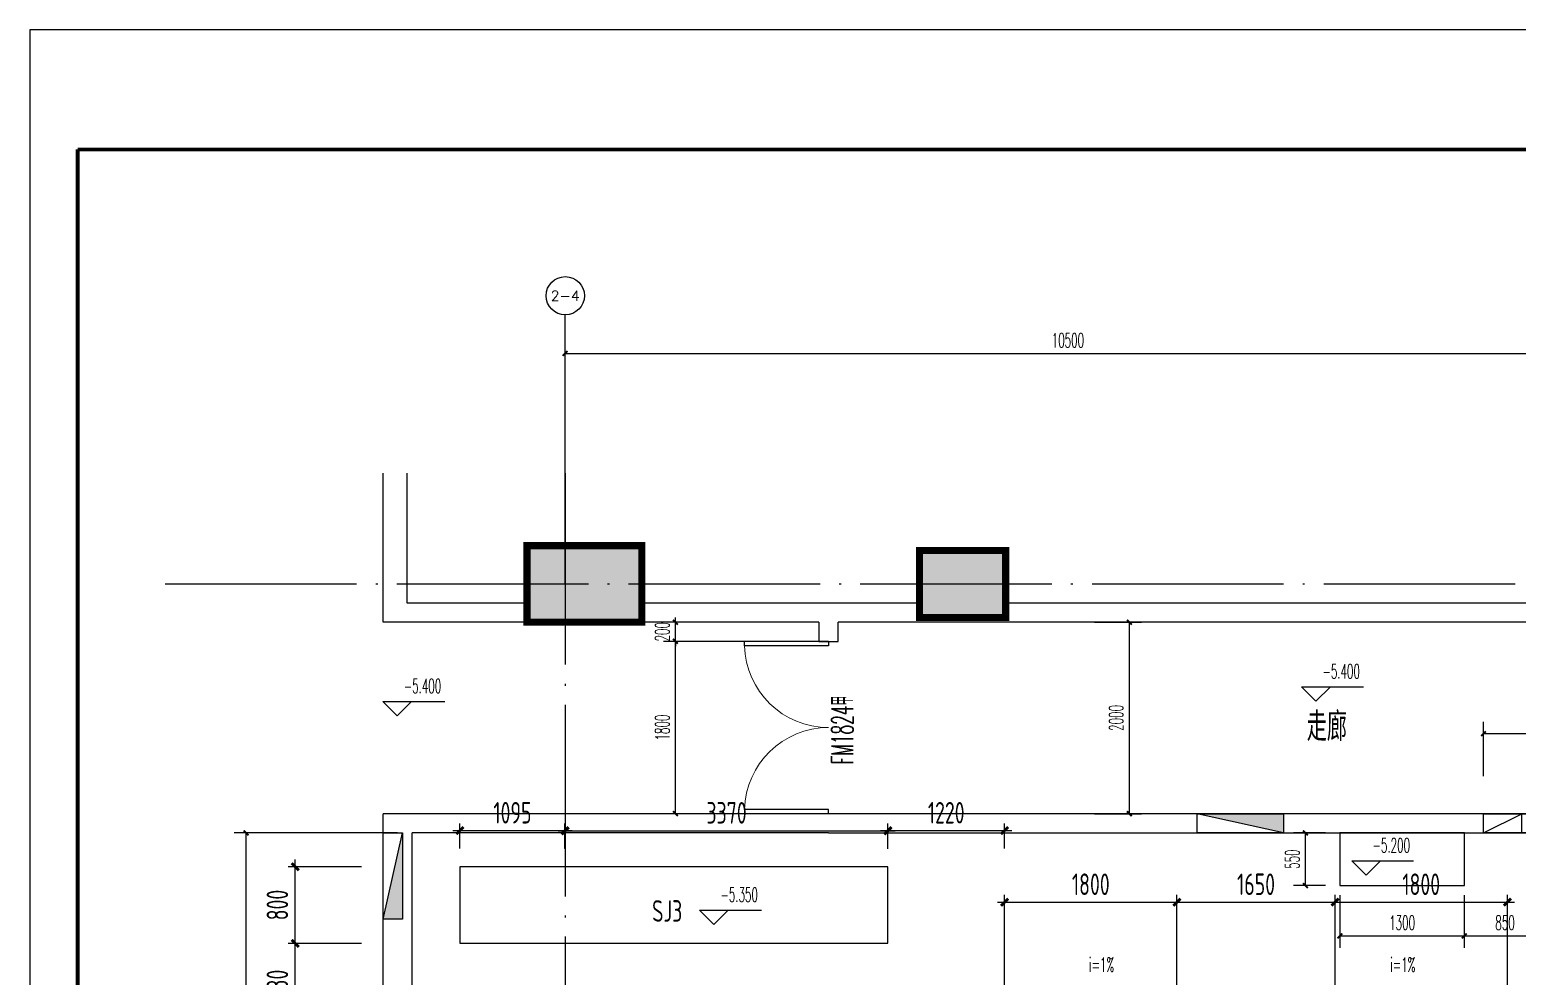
# Model space of a CAD drawing. Extents: x 917265 to 982035, y 334257 to 376307.
# Drawn here: x 952335 to 967870, y 366421 to 376307 of the extents above; entities that cross this region are included whole.
import ezdxf
from ezdxf.enums import TextEntityAlignment as Align

# ---------------------------------------------------------------- set-up
doc = ezdxf.new("R2010")
doc.units = 0
doc.header["$LTSCALE"] = 1000
doc.linetypes.add('DOTE', pattern=[2.42, 2, -0.2, 0.02, -0.2])
for name, color, linetype in [('150文字', 7, 'Continuous'), ('ACS_COM', 7, 'Continuous'), ('AXIS', 3, 'Continuous'), ('AXIS_TEXT', 7, 'Continuous'), ('C_BLOCK_', 7, 'Continuous'), ('COLU', 7, 'Continuous'), ('COLUMN', 9, 'Continuous'), ('DIM_ELEV', 3, 'Continuous'), ('DOTE', 1, 'Continuous'), ('PUB_DIM', 3, 'Continuous'), ('PUB_HATCH', 8, 'Continuous'), ('PUB_TEXT', 7, 'Continuous'), ('PUB_TITLE', 4, 'Continuous'), ('WALL', 255, 'Continuous'), ('WINDOW', 2, 'Continuous'), ('消火栓', 6, 'Continuous'), ('设备基础及留洞', 7, 'Continuous')]:
    doc.layers.add(name, color=color, linetype=linetype)
doc.styles.add('_TCH_AXIS', font='COMPLEX', dxfattribs={"bigfont": 'GBCBIG'})
doc.styles.add('_TCH_DIM', font='SIMPLEX.shx', dxfattribs={"width": 0.75, "bigfont": 'GBCBIG.shx'})
doc.styles.add('_TCH_DIM_T3', font='SIMPLEX.shx', dxfattribs={"width": 0.529412, "bigfont": 'GBCBIG.shx'})
doc.styles.add('BZTK_仿宋GB2312', font='SIMFANG_0.TTF', dxfattribs={"width": 0.75})
doc.styles.add('HZS', font='fszk.shx', dxfattribs={"width": 0.7, "bigfont": 'hztxt.shx'})
doc.styles.add('TSSD_DIMENSION_T3', font='Tssdeng.shx', dxfattribs={"width": 0.7, "bigfont": 'hztxt.shx'})
doc.styles.add('TSSD_Rein', font='Tssdeng.shx', dxfattribs={"width": 0.7, "bigfont": 'hztxt.shx'})
doc.dimstyles.new('_TCH_ARCH&&50', dxfattribs={"dimtxt": 148.75, "dimasz": 50, "dimexe": 125, "dimexo": 150, "dimgap": 63.125, "dimtad": 1, "dimdec": 0, "dimzin": 0, "dimdsep": 46, "dimtxsty": '_TCH_DIM_T3', "dimblk": 'ARCHTICK', "dimcen": 0.09, "dimclrt": 7, "dimazin": 2, "dimtfac": 1, "dimtdec": 0, "dimtix": 1, "dimtmove": 2, "dimatfit": 3, "dimfxl": 1, "dimtolj": 1, "dimtzin": 0, "dimarcsym": 0})
doc.dimstyles.new('TSSD_150_150$TCH&&50', dxfattribs={"dimtxt": 225, "dimasz": 75, "dimexe": 75, "dimexo": 187.5, "dimgap": 75, "dimtad": 1, "dimdec": 0, "dimzin": 0, "dimdsep": 46, "dimtxsty": 'TSSD_DIMENSION_T3', "dimblk": 'ARCHTICK', "dimcen": 0, "dimdle": 75, "dimclrt": 7, "dimadec": 0, "dimazin": 0, "dimtfac": 1, "dimtdec": 0, "dimtix": 1, "dimtmove": 2, "dimatfit": 3, "dimfxl": 1, "dimtolj": 1, "dimtzin": 0, "dimarcsym": 0})

# ---------------------------------------------------------------- blocks, each defined once
blk = doc.blocks.new('消火栓')
at = {"layer": '消火栓'}
blk.add_hatch(color=256, dxfattribs=at).paths.add_polyline_path([(743316, -12254), (742416, -12254), (742416, -12454)])
blk.add_line((742416, -12454), (743316, -12254), dxfattribs=at)
blk.add_lwpolyline([(742416, -12454), (743316, -12454), (743316, -12254), (742416, -12254)], close=True, dxfattribs=at)
blk = doc.blocks.new('$DorLib2D$00000002')
for p, q in [((-0.5, 0), (-0.5, 0.4875)), ((-0.475, 0.4875), (-0.5, 0.4875)), ((-0.475, 0), (-0.475, 0.4875)), ((0.475, 0), (0.475, 0.4875)), ((0.475, 0.4875), (0.5, 0.4875)), ((0.5, 0), (0.5, 0.4875)), ((-0.5, 0), (-0.475, 0)), ((0.5, 0), (0.475, 0))]:
    blk.add_line(p, q)
at = {"lineweight": 13}
for centre, start, end in [((-0.4875, 0), 0, 88.53072), ((0.4875, 0), 91.46928, 180)]:
    blk.add_arc(centre, 0.4875, start, end, dxfattribs=at)
blk = doc.blocks.new('_ArchTick')
at = {"color": 0, "linetype": 'ByBlock', "const_width": 0.4}
blk.add_lwpolyline([(-0.5, -0.5), (0.5, 0.5)], dxfattribs=at)
blk = doc.blocks.new('*D140')
at = {"layer": 'Defpoints', "color": 0, "transparency": 16777216}
for p in [(14031, 21933), (12231, 20813), (14031, 20813)]:
    blk.add_point(p, dxfattribs=at)
at = {"layer": '设备基础及留洞', "color": 0, "lineweight": -2, "transparency": 16777216}
for p, q in [((12156, 21933), (14106, 21933)), ((12231, 21000), (12231, 22008)), ((14031, 21000), (14031, 22008))]:
    blk.add_line(p, q, dxfattribs=at)
at = {"layer": '设备基础及留洞', "color": 0, "lineweight": -2, "transparency": 16777216, "xscale": 75, "yscale": 75, "zscale": 75, "rotation": 180}
blk.add_blockref('_ArchTick', (12231, 21933), dxfattribs=at)
at = {"layer": '设备基础及留洞', "color": 0, "lineweight": -2, "transparency": 16777216, "xscale": 75, "yscale": 75, "zscale": 75}
blk.add_blockref('_ArchTick', (14031, 21933), dxfattribs=at)
at = {"layer": '设备基础及留洞', "color": 7, "transparency": 16777216, "insert": (13131, 22120), "char_height": 225, "attachment_point": 5, "style": 'TSSD_DIMENSION_T3'}
blk.add_mtext('\\A1;1800', dxfattribs=at)
blk = doc.blocks.new('*D141')
at = {"layer": 'Defpoints', "color": 0, "transparency": 16777216}
for p in [(12231, 21933), (10580, 21560), (12231, 21560)]:
    blk.add_point(p, dxfattribs=at)
at = {"layer": '设备基础及留洞', "color": 0, "lineweight": -2, "transparency": 16777216}
for p, q in [((10505, 21933), (12306, 21933)), ((10580, 21747), (10580, 22008)), ((12231, 21747), (12231, 22008))]:
    blk.add_line(p, q, dxfattribs=at)
at = {"layer": '设备基础及留洞', "color": 0, "lineweight": -2, "transparency": 16777216, "xscale": 75, "yscale": 75, "zscale": 75, "rotation": 180}
blk.add_blockref('_ArchTick', (10580, 21933), dxfattribs=at)
at = {"layer": '设备基础及留洞', "color": 0, "lineweight": -2, "transparency": 16777216, "xscale": 75, "yscale": 75, "zscale": 75}
blk.add_blockref('_ArchTick', (12231, 21933), dxfattribs=at)
at = {"layer": '设备基础及留洞', "color": 7, "transparency": 16777216, "insert": (11406, 22120), "char_height": 225, "attachment_point": 5, "style": 'TSSD_DIMENSION_T3'}
blk.add_mtext('\\A1;1650', dxfattribs=at)
blk = doc.blocks.new('*D142')
at = {"layer": 'Defpoints', "color": 0, "transparency": 16777216}
for p in [(10580, 21933), (8780, 20813), (10580, 20813)]:
    blk.add_point(p, dxfattribs=at)
at = {"layer": '设备基础及留洞', "color": 0, "lineweight": -2, "transparency": 16777216}
for p, q in [((8705, 21933), (10655, 21933)), ((8780, 21000), (8780, 22008)), ((10580, 21000), (10580, 22008))]:
    blk.add_line(p, q, dxfattribs=at)
at = {"layer": '设备基础及留洞', "color": 0, "lineweight": -2, "transparency": 16777216, "xscale": 75, "yscale": 75, "zscale": 75, "rotation": 180}
blk.add_blockref('_ArchTick', (8780, 21933), dxfattribs=at)
at = {"layer": '设备基础及留洞', "color": 0, "lineweight": -2, "transparency": 16777216, "xscale": 75, "yscale": 75, "zscale": 75}
blk.add_blockref('_ArchTick', (10580, 21933), dxfattribs=at)
at = {"layer": '设备基础及留洞', "color": 7, "transparency": 16777216, "insert": (9680, 22120), "char_height": 225, "attachment_point": 5, "style": 'TSSD_DIMENSION_T3'}
blk.add_mtext('\\A1;1800', dxfattribs=at)
blk = doc.blocks.new('*D143')
at = {"layer": 'Defpoints', "color": 0, "transparency": 16777216}
for p in [(8780, 22680), (7560, 22306), (8780, 22306)]:
    blk.add_point(p, dxfattribs=at)
at = {"layer": '设备基础及留洞', "color": 0, "lineweight": -2, "transparency": 16777216}
for p, q in [((7560, 22494), (7560, 22755)), ((8780, 22494), (8780, 22755)), ((7485, 22680), (8855, 22680))]:
    blk.add_line(p, q, dxfattribs=at)
at = {"layer": '设备基础及留洞', "color": 0, "lineweight": -2, "transparency": 16777216, "xscale": 75, "yscale": 75, "zscale": 75, "rotation": 180}
blk.add_blockref('_ArchTick', (7560, 22680), dxfattribs=at)
at = {"layer": '设备基础及留洞', "color": 0, "lineweight": -2, "transparency": 16777216, "xscale": 75, "yscale": 75, "zscale": 75}
blk.add_blockref('_ArchTick', (8780, 22680), dxfattribs=at)
at = {"layer": '设备基础及留洞', "color": 7, "transparency": 16777216, "insert": (8170, 22867), "char_height": 225, "attachment_point": 5, "style": 'TSSD_DIMENSION_T3'}
blk.add_mtext('\\A1;1220', dxfattribs=at)
blk = doc.blocks.new('*D144')
at = {"layer": 'Defpoints', "color": 0, "transparency": 16777216}
for p in [(7561, 22678), (4191, 22303), (7561, 22303)]:
    blk.add_point(p, dxfattribs=at)
at = {"layer": '设备基础及留洞', "color": 0, "lineweight": -2, "transparency": 16777216}
for p, q in [((4191, 22491), (4191, 22753)), ((7561, 22491), (7561, 22753)), ((4116, 22678), (7636, 22678))]:
    blk.add_line(p, q, dxfattribs=at)
at = {"layer": '设备基础及留洞', "color": 0, "lineweight": -2, "transparency": 16777216, "xscale": 75, "yscale": 75, "zscale": 75, "rotation": 180}
blk.add_blockref('_ArchTick', (4191, 22678), dxfattribs=at)
at = {"layer": '设备基础及留洞', "color": 0, "lineweight": -2, "transparency": 16777216, "xscale": 75, "yscale": 75, "zscale": 75}
blk.add_blockref('_ArchTick', (7561, 22678), dxfattribs=at)
at = {"layer": '设备基础及留洞', "color": 7, "transparency": 16777216, "insert": (5876, 22866), "char_height": 225, "attachment_point": 5, "style": 'TSSD_DIMENSION_T3'}
blk.add_mtext('\\A1;3370', dxfattribs=at)
blk = doc.blocks.new('*D145')
at = {"layer": 'Defpoints', "color": 0, "transparency": 16777216}
for p in [(4187, 22680), (3092, 22306), (4187, 22306)]:
    blk.add_point(p, dxfattribs=at)
at = {"layer": '设备基础及留洞', "color": 0, "lineweight": -2, "transparency": 16777216}
for p, q in [((3092, 22494), (3092, 22755)), ((4187, 22494), (4187, 22755)), ((3017, 22680), (4262, 22680))]:
    blk.add_line(p, q, dxfattribs=at)
at = {"layer": '设备基础及留洞', "color": 0, "lineweight": -2, "transparency": 16777216, "xscale": 75, "yscale": 75, "zscale": 75, "rotation": 180}
blk.add_blockref('_ArchTick', (3092, 22680), dxfattribs=at)
at = {"layer": '设备基础及留洞', "color": 0, "lineweight": -2, "transparency": 16777216, "xscale": 75, "yscale": 75, "zscale": 75}
blk.add_blockref('_ArchTick', (4187, 22680), dxfattribs=at)
at = {"layer": '设备基础及留洞', "color": 7, "transparency": 16777216, "insert": (3640, 22867), "char_height": 225, "attachment_point": 5, "style": 'TSSD_DIMENSION_T3'}
blk.add_mtext('\\A1;1095', dxfattribs=at)
blk = doc.blocks.new('*D159')
at = {"layer": 'Defpoints', "color": 0, "transparency": 16777216}
for p in [(1372, 21503), (2250, 21503), (2250, 20623)]:
    blk.add_point(p, dxfattribs=at)
at = {"layer": '设备基础及留洞', "color": 0, "lineweight": -2, "transparency": 16777216}
for p, q in [((2063, 21503), (1297, 21503)), ((1372, 20548), (1372, 21578)), ((2063, 20623), (1297, 20623))]:
    blk.add_line(p, q, dxfattribs=at)
at = {"layer": '设备基础及留洞', "color": 0, "lineweight": -2, "transparency": 16777216, "xscale": 75, "yscale": 75, "zscale": 75}
for p, rotation in [((1372, 21503), 90), ((1372, 20623), 270)]:
    blk.add_blockref('_ArchTick', p, dxfattribs=dict(at, rotation=rotation))
at = {"layer": '设备基础及留洞', "color": 7, "transparency": 16777216, "insert": (1185, 21063), "char_height": 225, "attachment_point": 5, "rotation": 90, "style": 'TSSD_DIMENSION_T3'}
blk.add_mtext('\\A1;880', dxfattribs=at)
blk = doc.blocks.new('*D160')
at = {"layer": 'Defpoints', "color": 0, "transparency": 16777216}
for p in [(1372, 22303), (2250, 22303), (2250, 21503)]:
    blk.add_point(p, dxfattribs=at)
at = {"layer": '设备基础及留洞', "color": 0, "lineweight": -2, "transparency": 16777216}
for p, q in [((1372, 21428), (1372, 22378)), ((2063, 22303), (1297, 22303)), ((2063, 21503), (1297, 21503))]:
    blk.add_line(p, q, dxfattribs=at)
at = {"layer": '设备基础及留洞', "color": 0, "lineweight": -2, "transparency": 16777216, "xscale": 75, "yscale": 75, "zscale": 75}
for p, rotation in [((1372, 22303), 90), ((1372, 21503), 270)]:
    blk.add_blockref('_ArchTick', p, dxfattribs=dict(at, rotation=rotation))
at = {"layer": '设备基础及留洞', "color": 7, "transparency": 16777216, "insert": (1185, 21903), "char_height": 225, "attachment_point": 5, "rotation": 90, "style": 'TSSD_DIMENSION_T3'}
blk.add_mtext('\\A1;800', dxfattribs=at)
blk = doc.blocks.new('标准图框_A1_横式')
at = {"color": 7}
for points in [[(0, 594), (0, 0)], [(0, 0), (841, 0)]]:
    blk.add_lwpolyline(points, dxfattribs=at)
at = {"color": 4, "const_width": 0.8}
blk.add_lwpolyline([(25, 584), (25, 10)], dxfattribs=at)
at = {"color": 4}
blk.add_lwpolyline([(25, 10, 0.8, 0.8, 0), (831, 10, 0, 0, 0)], format="xyseb", dxfattribs=at)
at = {"style": 'BZTK_仿宋GB2312', "width": 0.75}
for tag, height, p in [('工艺', 2.5, (17.55, 569)), ('总图', 2.5, (17.55, 557)), ('建筑', 2.5, (17.55, 545)), ('结构', 2.5, (17.55, 533)), ('水道', 2.5, (17.55, 521)), ('暖通', 2.5, (17.55, 509)), ('电气', 2.5, (17.55, 497)), ('电信', 2.5, (17.55, 485)), ('热机', 2.5, (17.55, 473)), ('自控', 2.5, (17.55, 461)), ('审定', 3, (781.22, 156.28)), ('总设计师', 3, (782, 148)), ('审核', 3, (782, 140)), ('标审', 3, (782, 132)), ('专业负责人', 3, (782, 124)), ('校核', 3, (782, 116)), ('设计', 3, (782, 108)), ('建筑物号', 3, (801, 69)), ('图名', 3, (801, 55)), ('图号', 3, (801, 41)), ('出图状态', 3, (782, 31)), ('设计阶段', 3, (819.5, 31)), ('版号', 3, (782, 25)), ('专业', 3, (819.5, 25)), ('比例', 3, (782, 19)), ('日期', 3, (819.5, 19)), ('张数', 3, (782, 13)), ('张号', 3, (819.5, 13))]:
    blk.add_attdef(tag, text='', height=height, dxfattribs=at).set_placement(p, align=Align.MIDDLE_CENTER)
at = {"style": 'BZTK_仿宋GB2312', "width": 0.75, "flags": 1}
for tag, p in [('审定签名位置_001', (811.75, 157.58)), ('总设计师签名位置_001', (811.75, 149.58)), ('审核签名位置_001', (811.75, 141.58)), ('标审签名位置_001', (811.75, 133.58)), ('专业负责人签名位置_001', (811.75, 125.58)), ('校核签名位置_001', (811.75, 117.58)), ('设计签名位置_001', (811.75, 109.58))]:
    blk.add_attdef(tag, text='', height=3, dxfattribs=at).set_placement(p, align=Align.TOP_LEFT)
at = {"style": 'BZTK_仿宋GB2312', "width": 0.75}
for tag, p in [('建设单位_001', (801, 98.5)), ('项目名称_001', (801, 84.5))]:
    blk.add_attdef(tag, text='', height=3, dxfattribs=at).set_placement(p, align=Align.TOP_LEFT)
blk = doc.blocks.new('A$C1E6212F9')
at = {"layer": 'C_BLOCK_'}
blk.add_blockref('标准图框_A1_横式', (0, 0), dxfattribs=at)
blk = doc.blocks.new('*D51')
at = {"layer": 'AXIS', "color": 0, "lineweight": -2, "transparency": 16777216}
for p, q in [((957927, 371826), (957927, 373051)), ((968427, 371826), (968427, 373051)), ((957927, 372926), (968427, 372926))]:
    blk.add_line(p, q, dxfattribs=at)
at = {"layer": 'Defpoints', "color": 0, "transparency": 16777216}
for p in [(968427, 372926), (957927, 371676), (968427, 371676)]:
    blk.add_point(p, dxfattribs=at)
at = {"layer": 'AXIS', "color": 0, "lineweight": -2, "transparency": 16777216, "xscale": 50, "yscale": 50, "zscale": 50, "rotation": 180}
blk.add_blockref('_ArchTick', (957927, 372926), dxfattribs=at)
at = {"layer": 'AXIS', "color": 0, "lineweight": -2, "transparency": 16777216, "xscale": 50, "yscale": 50, "zscale": 50}
blk.add_blockref('_ArchTick', (968427, 372926), dxfattribs=at)
at = {"layer": 'AXIS', "color": 7, "transparency": 16777216, "insert": (963177, 373063), "char_height": 148.8, "attachment_point": 5, "style": '_TCH_DIM_T3'}
blk.add_mtext('\\A1;10500', dxfattribs=at)
blk = doc.blocks.new('*D58')
at = {"layer": 'Defpoints', "color": 0, "transparency": 16777216}
for p in [(963305, 370119), (963819, 370119), (963305, 368119)]:
    blk.add_point(p, dxfattribs=at)
at = {"layer": 'PUB_DIM', "color": 0, "lineweight": -2, "transparency": 16777216}
for p, q in [((963455, 370119), (963944, 370119)), ((963819, 368119), (963819, 370119)), ((963455, 368119), (963944, 368119))]:
    blk.add_line(p, q, dxfattribs=at)
at = {"layer": 'PUB_DIM', "color": 0, "lineweight": -2, "transparency": 16777216, "xscale": 50, "yscale": 50, "zscale": 50}
for p, rotation in [((963819, 370119), 90), ((963819, 368119), 270)]:
    blk.add_blockref('_ArchTick', p, dxfattribs=dict(at, rotation=rotation))
at = {"layer": 'PUB_DIM', "color": 7, "transparency": 16777216, "insert": (963681, 369119), "char_height": 148.8, "attachment_point": 5, "rotation": 90, "style": '_TCH_DIM_T3'}
blk.add_mtext('\\A1;2000', dxfattribs=at)
blk = doc.blocks.new('$LinePat$空心砌块')
at = {"color": 0}
for p in [(0, -300), (536, -300)]:
    blk.add_line(p, (536, 0), dxfattribs=at)
blk = doc.blocks.new('*D59')
at = {"layer": 'Defpoints', "color": 0, "transparency": 16777216}
for p in [(972517, 368955), (967517, 368362), (972517, 368362)]:
    blk.add_point(p, dxfattribs=at)
at = {"layer": 'PUB_DIM', "color": 0, "lineweight": -2, "transparency": 16777216}
for p, q in [((967517, 368512), (967517, 369080)), ((967517, 368955), (972517, 368955)), ((972517, 368512), (972517, 369080))]:
    blk.add_line(p, q, dxfattribs=at)
at = {"layer": 'PUB_DIM', "color": 0, "lineweight": -2, "transparency": 16777216, "xscale": 50, "yscale": 50, "zscale": 50, "rotation": 180}
blk.add_blockref('_ArchTick', (967517, 368955), dxfattribs=at)
at = {"layer": 'PUB_DIM', "color": 0, "lineweight": -2, "transparency": 16777216, "xscale": 50, "yscale": 50, "zscale": 50}
blk.add_blockref('_ArchTick', (972517, 368955), dxfattribs=at)
at = {"layer": 'PUB_DIM', "color": 7, "transparency": 16777216, "insert": (970017, 369093), "char_height": 148.8, "attachment_point": 5, "style": '_TCH_DIM_T3'}
blk.add_mtext('\\A1;5000', dxfattribs=at)
blk = doc.blocks.new('*D65')
at = {"layer": 'Defpoints', "color": 0, "transparency": 16777216}
for p in [(966017, 367419), (967317, 367419), (967317, 366843)]:
    blk.add_point(p, dxfattribs=at)
at = {"layer": 'PUB_DIM', "color": 0, "lineweight": -2, "transparency": 16777216}
for p, q in [((966017, 367269), (966017, 366718)), ((967317, 367269), (967317, 366718)), ((966017, 366843), (967317, 366843))]:
    blk.add_line(p, q, dxfattribs=at)
at = {"layer": 'PUB_DIM', "color": 0, "lineweight": -2, "transparency": 16777216, "xscale": 50, "yscale": 50, "zscale": 50, "rotation": 180}
blk.add_blockref('_ArchTick', (966017, 366843), dxfattribs=at)
at = {"layer": 'PUB_DIM', "color": 0, "lineweight": -2, "transparency": 16777216, "xscale": 50, "yscale": 50, "zscale": 50}
blk.add_blockref('_ArchTick', (967317, 366843), dxfattribs=at)
at = {"layer": 'PUB_DIM', "color": 7, "transparency": 16777216, "insert": (966667, 366980), "char_height": 148.8, "attachment_point": 5, "style": '_TCH_DIM_T3'}
blk.add_mtext('\\A1;1300', dxfattribs=at)
blk = doc.blocks.new('*D66')
at = {"layer": 'Defpoints', "color": 0, "transparency": 16777216}
for p in [(967317, 367419), (968167, 367419), (968167, 366843)]:
    blk.add_point(p, dxfattribs=at)
at = {"layer": 'PUB_DIM', "color": 0, "lineweight": -2, "transparency": 16777216}
for p, q in [((967317, 367269), (967317, 366718)), ((968167, 367269), (968167, 366718)), ((967317, 366843), (968167, 366843))]:
    blk.add_line(p, q, dxfattribs=at)
at = {"layer": 'PUB_DIM', "color": 0, "lineweight": -2, "transparency": 16777216, "xscale": 50, "yscale": 50, "zscale": 50, "rotation": 180}
blk.add_blockref('_ArchTick', (967317, 366843), dxfattribs=at)
at = {"layer": 'PUB_DIM', "color": 0, "lineweight": -2, "transparency": 16777216, "xscale": 50, "yscale": 50, "zscale": 50}
blk.add_blockref('_ArchTick', (968167, 366843), dxfattribs=at)
at = {"layer": 'PUB_DIM', "color": 7, "transparency": 16777216, "insert": (967742, 366980), "char_height": 148.8, "attachment_point": 5, "style": '_TCH_DIM_T3'}
blk.add_mtext('\\A1;850', dxfattribs=at)
blk = doc.blocks.new('*D70')
at = {"layer": 'Defpoints', "color": 0, "transparency": 16777216}
for p in [(965658, 367919), (966017, 367919), (966017, 367369)]:
    blk.add_point(p, dxfattribs=at)
at = {"layer": 'PUB_DIM', "color": 0, "lineweight": -2, "transparency": 16777216}
for p, q in [((965867, 367919), (965533, 367919)), ((965658, 367369), (965658, 367919)), ((965867, 367369), (965533, 367369))]:
    blk.add_line(p, q, dxfattribs=at)
at = {"layer": 'PUB_DIM', "color": 0, "lineweight": -2, "transparency": 16777216, "xscale": 50, "yscale": 50, "zscale": 50}
for p, rotation in [((965658, 367919), 90), ((965658, 367369), 270)]:
    blk.add_blockref('_ArchTick', p, dxfattribs=dict(at, rotation=rotation))
at = {"layer": 'PUB_DIM', "color": 7, "transparency": 16777216, "insert": (965520, 367644), "char_height": 148.8, "attachment_point": 5, "rotation": 90, "style": '_TCH_DIM_T3'}
blk.add_mtext('\\A1;550', dxfattribs=at)
blk = doc.blocks.new('*D74')
at = {"layer": 'Defpoints', "color": 0, "transparency": 16777216}
for p in [(954594, 367919), (956327, 367919), (956327, 360319)]:
    blk.add_point(p, dxfattribs=at)
at = {"layer": 'PUB_DIM', "color": 0, "lineweight": -2, "transparency": 16777216}
for p, q in [((956177, 367919), (954469, 367919)), ((954594, 360319), (954594, 367919)), ((956177, 360319), (954469, 360319))]:
    blk.add_line(p, q, dxfattribs=at)
at = {"layer": 'PUB_DIM', "color": 0, "lineweight": -2, "transparency": 16777216, "xscale": 50, "yscale": 50, "zscale": 50}
for p, rotation in [((954594, 367919), 90), ((954594, 360319), 270)]:
    blk.add_blockref('_ArchTick', p, dxfattribs=dict(at, rotation=rotation))
at = {"layer": 'PUB_DIM', "color": 7, "transparency": 16777216, "insert": (954457, 364119), "char_height": 148.8, "attachment_point": 5, "rotation": 90, "style": '_TCH_DIM_T3'}
blk.add_mtext('\\A1;7600', dxfattribs=at)
blk = doc.blocks.new('*D83')
at = {"layer": 'Defpoints', "color": 0, "transparency": 16777216}
for p in [(959078, 370119), (960577, 370119), (960577, 369919)]:
    blk.add_point(p, dxfattribs=at)
at = {"layer": 'PUB_DIM', "color": 0, "lineweight": -2, "transparency": 16777216}
for p, q in [((960427, 370119), (958953, 370119)), ((959078, 370119), (959078, 370169)), ((959078, 369919), (959078, 370119)), ((960427, 369919), (958953, 369919)), ((959078, 369919), (959078, 369869))]:
    blk.add_line(p, q, dxfattribs=at)
at = {"layer": 'PUB_DIM', "color": 0, "lineweight": -2, "transparency": 16777216, "xscale": 50, "yscale": 50, "zscale": 50}
for p, rotation in [((959078, 370119), 270), ((959078, 369919), 90)]:
    blk.add_blockref('_ArchTick', p, dxfattribs=dict(at, rotation=rotation))
at = {"layer": 'PUB_DIM', "color": 7, "transparency": 16777216, "insert": (958941, 370019), "char_height": 148.8, "attachment_point": 5, "rotation": 90, "style": '_TCH_DIM_T3'}
blk.add_mtext('\\A1;200', dxfattribs=at)
blk = doc.blocks.new('*D84')
at = {"layer": 'Defpoints', "color": 0, "transparency": 16777216}
for p in [(959078, 369919), (960577, 369919), (960577, 368119)]:
    blk.add_point(p, dxfattribs=at)
at = {"layer": 'PUB_DIM', "color": 0, "lineweight": -2, "transparency": 16777216}
for p, q in [((960427, 369919), (958953, 369919)), ((959078, 368119), (959078, 369919)), ((960427, 368119), (958953, 368119))]:
    blk.add_line(p, q, dxfattribs=at)
at = {"layer": 'PUB_DIM', "color": 0, "lineweight": -2, "transparency": 16777216, "xscale": 50, "yscale": 50, "zscale": 50}
for p, rotation in [((959078, 369919), 90), ((959078, 368119), 270)]:
    blk.add_blockref('_ArchTick', p, dxfattribs=dict(at, rotation=rotation))
at = {"layer": 'PUB_DIM', "color": 7, "transparency": 16777216, "insert": (958941, 369019), "char_height": 148.8, "attachment_point": 5, "rotation": 90, "style": '_TCH_DIM_T3'}
blk.add_mtext('\\A1;1800', dxfattribs=at)
blk = doc.blocks.new('A$C22CB425E')
at = {"ltscale": 3}
blk.add_line((4191.3, 25256.5), (4191.3, 26604.1), dxfattribs=at)
at = {"layer": 'COLU', "const_width": 75}
for points in [[(3791.3, 24856.5), (4991.3, 24856.5), (4991.3, 25656.5), (3791.3, 25656.5)], [(7891.3, 24906.5), (8791.3, 24906.5), (8791.3, 25606.5), (7891.3, 25606.5)]]:
    blk.add_lwpolyline(points, close=True, dxfattribs=at)
at = {"layer": '设备基础及留洞'}
blk.add_lwpolyline([(3091.9, 21503.5), (7560.3, 21503.5), (7560.3, 22303.5), (3091.9, 22303.5)], close=True, dxfattribs=at)
at = {"layer": '设备基础及留洞', "style": 'TSSD_Rein', "width": 0.7}
blk.add_text('SJ3', height=225, dxfattribs=at).set_placement((5256.1, 21661.1), align=Align.BOTTOM_CENTER)
at = {"layer": '设备基础及留洞'}
for p1, p2, distance, picture, middle in [((3091.9, 22306.5), (4187.2, 22306.5), 373.2, '*D145', (3639.6, 22867.2)), ((4191.3, 22303.5), (7561.3, 22303.5), 374.7, '*D144', (5876.3, 22865.7)), ((7560.3, 22306.5), (8780.5, 22306.5), 373.2, '*D143', (8170.4, 22867.2)), ((2250.3, 21503.5), (2250.3, 22303.5), 878.2, '*D160', (1184.7, 21903.5)), ((8780.5, 20812.7), (10580.5, 20812.7), 1120.2, '*D142', (9680.5, 22120.3)), ((10580.5, 21559.6), (12230.5, 21559.6), 373.2, '*D141', (11405.5, 22120.3)), ((12230.5, 20812.7), (14030.9, 20812.7), 1120.2, '*D140', (13130.7, 22120.3)), ((2250.3, 20623.4), (2250.3, 21503.5), 878.2, '*D159', (1184.7, 21063.4))]:
    dim = blk.add_aligned_dim(p1=p1, p2=p2, distance=distance, dimstyle='TSSD_150_150$TCH&&50', dxfattribs=at)
    dim.commit()
    dim.dimension.update_dxf_attribs({"geometry": picture, "text_midpoint": middle})

msp = doc.modelspace()

# ---------------------------------------------------------------- hatches: boundary and pattern name
at = {"layer": 'PUB_HATCH'}
for points in [[(957527.5, 370118.5), (958727.5, 370118.5), (958727.5, 370918.5), (957527.5, 370918.5)], [(961627.9, 370868.6), (961627.9, 370168.6), (962527.9, 370168.6), (962527.9, 370868.6)]]:
    msp.add_hatch(color=256, dxfattribs=at).paths.add_polyline_path(points)

# ---------------------------------------------------------------- linework, layer by layer
at = {"layer": 'ACS_COM', "ltscale": 3}
for points in [[(967516.7, 368118.6), (970716.7, 368118.6), (970716.7, 367918.6), (967516.7, 367918.6)], [(966017.5, 367368.6), (967317.5, 367368.6), (967317.5, 367918.6), (966017.5, 367918.6)]]:
    msp.add_lwpolyline(points, close=True, dxfattribs=at)
at = {"layer": 'AXIS'}
msp.add_line((957927.5, 371675.7), (957927.5, 373328.1), dxfattribs=at)
msp.add_circle((957927.5, 373528.1), 200, dxfattribs=at)
at = {"layer": 'COLUMN'}
for p, q in [((958727.5, 370918.5), (957527.5, 370918.5)), ((957527.5, 370918.5), (957527.5, 370118.5)), ((958727.5, 370118.5), (958727.5, 370918.5)), ((961627.9, 370868.6), (961627.9, 370168.6)), ((962527.9, 370868.6), (961627.9, 370868.6)), ((962527.9, 370168.6), (962527.9, 370868.6)), ((957527.5, 370118.5), (958727.5, 370118.5)), ((961627.9, 370168.6), (962527.9, 370168.6))]:
    msp.add_line(p, q, dxfattribs=at)
at = {"layer": 'DIM_ELEV'}
for p, q in [((965768, 369293), (965618, 369443)), ((965618, 369443), (966263, 369443)), ((965768, 369293), (965918, 369443)), ((956173.5, 369139.9), (956023.5, 369289.9)), ((956023.5, 369289.9), (956668.5, 369289.9)), ((956173.5, 369139.9), (956323.5, 369289.9)), ((966290.8, 367477.3), (966140.8, 367627.3)), ((966140.8, 367627.3), (966785.8, 367627.3)), ((966290.8, 367477.3), (966440.8, 367627.3)), ((959480.6, 366961.7), (959330.6, 367111.7)), ((959330.6, 367111.7), (959975.6, 367111.7)), ((959480.6, 366961.7), (959630.6, 367111.7))]:
    msp.add_line(p, q, dxfattribs=at)
at = {"layer": 'DOTE', "linetype": 'DOTE'}
msp.add_line((957927.5, 371675.7), (957927.5, 344678.4), dxfattribs=at)
msp.add_lwpolyline([(953748.8, 370518.6), (979132.1, 370518.6)], dxfattribs=at)
at = {"layer": 'PUB_TITLE'}
msp.add_lwpolyline([(952335, 334256.5), (982035, 334256.5), (982035, 376306.5), (952335, 376306.5)], close=True, dxfattribs=at)
at = {"layer": 'WALL'}
for p, q in [((956027.5, 370118.5), (956027.5, 371675.7)), ((956277.5, 370318.5), (956277.5, 371675.7)), ((957527.5, 370318.5), (956277.5, 370318.5)), ((960677.5, 370318.5), (958727.5, 370318.5)), ((961627.9, 370318.5), (960677.5, 370318.5)), ((968077.5, 370318.5), (962527.9, 370318.5)), ((957527.5, 370118.5), (956027.5, 370118.5)), ((960577.5, 370118.5), (958727.5, 370118.5)), ((960577.5, 370118.5), (960577.5, 369918.6)), ((960777.5, 369918.6), (960777.5, 370118.5)), ((962077.9, 370118.5), (960777.5, 370118.5)), ((968427.5, 370118.5), (962077.9, 370118.5)), ((960577.5, 369918.6), (960777.5, 369918.6)), ((960577.5, 368118.6), (956027.5, 368118.6)), ((956027.5, 346118.6), (956027.5, 368118.6)), ((960777.5, 368118.6), (960577.5, 368118.6)), ((970716.7, 368118.6), (960777.5, 368118.6)), ((960677.5, 367918.6), (956327.5, 367918.6)), ((956327.5, 346418.6), (956327.5, 367918.6)), ((960677.5, 367918.6), (970716.7, 367918.6))]:
    msp.add_line(p, q, dxfattribs=at)

# ---------------------------------------------------------------- block references
at = {"layer": 'ACS_COM', "ltscale": 3}
msp.add_blockref('A$C22CB425E', (953736.1, 345262.1), dxfattribs=at)
at = {"layer": 'ACS_COM', "xscale": 0.7460923440401969, "yscale": 0.6666666666666666, "zscale": 0.6666666666666666}
msp.add_blockref('$LinePat$空心砌块', (967516.7, 368118.6), dxfattribs=at)
at = {"layer": 'PUB_TEXT', "xscale": 50, "yscale": 50, "zscale": 50, "rotation": 270}
msp.add_blockref('A$C1E6212F9', (952335, 376306.5), dxfattribs=at)
at = {"layer": 'WINDOW', "xscale": 1800, "yscale": 1800, "zscale": 200, "rotation": 90.00000000000605}
msp.add_blockref('$DorLib2D$00000002', (960677.5, 369018.6), dxfattribs=at)
at = {"layer": '消火栓', "xscale": -1}
msp.add_blockref('消火栓', (1707843.4, 380372.4), dxfattribs=at)
at = {"layer": '消火栓', "xscale": -1, "rotation": 270}
msp.add_blockref('消火栓', (968481.3, -375397.3), dxfattribs=at)

# ---------------------------------------------------------------- texts
at = {"layer": '150文字', "style": 'HZS', "width": 0.7}
msp.add_text('走廊', height=300, dxfattribs=at).set_placement((965881.7, 368878.8), align=Align.CENTER)
at = {"layer": 'AXIS_TEXT', "color": 7, "style": '_TCH_AXIS'}
msp.add_text('2-4', height=102.66, dxfattribs=at).set_placement((957775.9, 373476.8), (958079, 373476.8), align=Align.FIT)
at = {"layer": 'PUB_TEXT', "color": 7, "style": '_TCH_DIM', "width": 0.529412}
for s, p in [('-5.400', (965835.5, 369530.5)), ('-5.400', (956241, 369377.4)), ('-5.200', (966358.3, 367714.8)), ('-5.350', (959548.1, 367199.2))]:
    msp.add_text(s, height=148.75, dxfattribs=at).set_placement(p)
at = {"layer": 'PUB_TEXT', "style": '_TCH_DIM', "width": 0.529412}
msp.add_text('FM1824甲', height=223.12, rotation=90, dxfattribs=at).set_placement((960932.9, 368632.2))
for p in [(963397.2, 366467.9), (966542.3, 366467.9)]:
    msp.add_text('i=1%', height=148.75, dxfattribs=at).set_placement(p)

# ---------------------------------------------------------------- dimensions: what is measured, and where the dimension line sits
at = {"layer": 'AXIS'}
dim = msp.add_aligned_dim(p1=(957927.5, 371675.7), p2=(968427.5, 371675.7), distance=1250, dimstyle='_TCH_ARCH&&50', dxfattribs=at)
dim.commit()
dim.dimension.update_dxf_attribs({"geometry": '*D51', "text_midpoint": (963177.5, 373063.2)})
at = {"layer": 'PUB_DIM'}
for p1, p2, distance, picture, middle in [((960577.5, 369918.6), (960577.5, 370118.5), 1499.3, '*D83', (958940.7, 370018.6)), ((963305, 368118.6), (963305, 370118.5), -513.9, '*D58', (963681.4, 369118.6)), ((960577.5, 368118.6), (960577.5, 369918.6), 1499.3, '*D84', (958940.7, 369018.6)), ((967516.7, 368361.9), (972516.7, 368361.9), 593.1, '*D59', (970016.7, 369092.5)), ((956327.5, 360318.5), (956327.5, 367918.6), 1733.1, '*D74', (954456.8, 364118.5)), ((966017.5, 367368.6), (966017.5, 367918.6), 359.9, '*D70', (965520, 367643.6)), ((966017.5, 367418.6), (967317.5, 367418.6), -575.7, '*D65', (966667.5, 366980.4)), ((967317.5, 367418.6), (968167.5, 367418.6), -575.7, '*D66', (967742.5, 366980.4))]:
    dim = msp.add_aligned_dim(p1=p1, p2=p2, distance=distance, dimstyle='_TCH_ARCH&&50', dxfattribs=at)
    dim.commit()
    dim.dimension.update_dxf_attribs({"geometry": picture, "text_midpoint": middle})

doc.saveas('drawing.dxf')
